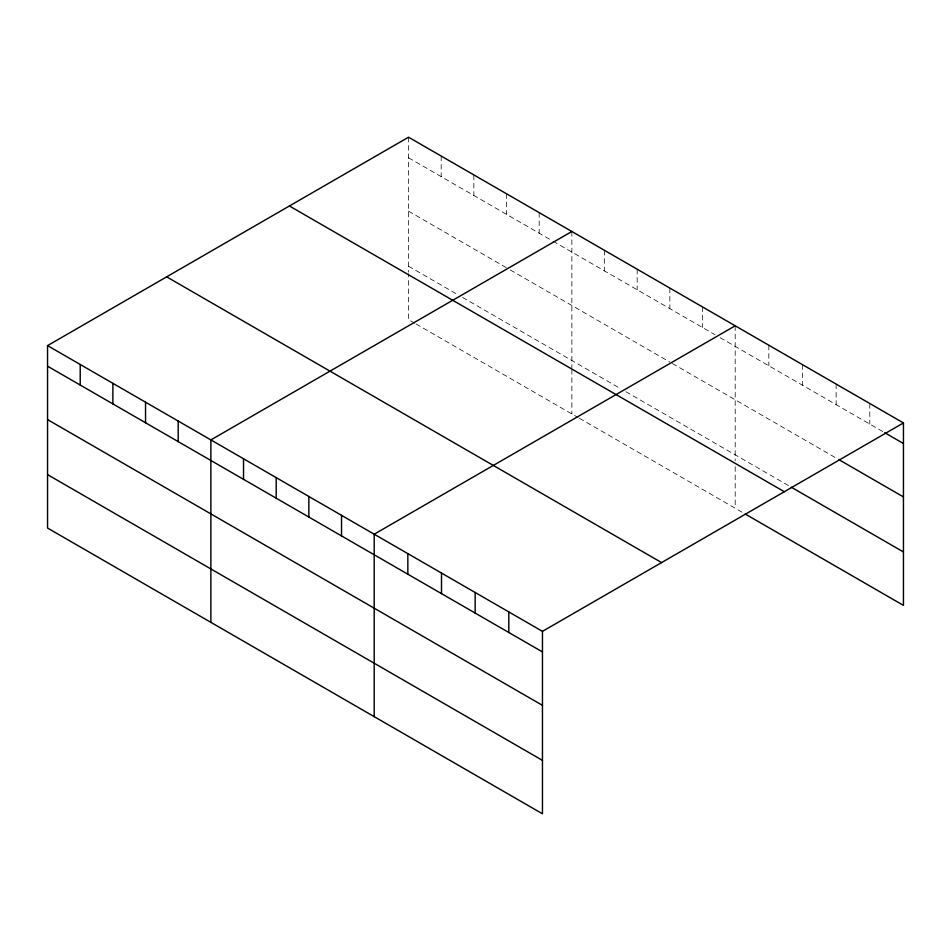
<?xml version="1.0" encoding="UTF-8"?>
<svg xmlns="http://www.w3.org/2000/svg" width="951" height="951" viewBox="0 0 951 951"><rect width="100%" height="100%" fill="white"/><g stroke="black" fill="none" stroke-linecap="round" stroke-linejoin="round"><path stroke-width="0.71" stroke-dasharray="4.75 3.57" d="M408.538 157.771L551.758 240.46M553.006 241.185L715.081 334.752M720.097 337.653L883.503 431.992M408.538 211.181L506.526 267.766M510.295 269.941L669.849 362.058M672.357 363.508L836.143 458.061M408.538 266.221L457.526 294.513M462.555 297.413L620.848 388.804M625.877 391.705L790.019 486.472M414.814 323.269L408.538 319.643L408.538 273.638M416.074 323.994L578.137 417.56M579.397 418.285L742.66 512.541M869.796 403.521L869.796 424.075M836.143 384.085L836.143 404.65M802.489 364.661L802.489 385.214M768.836 345.225L768.836 365.79M735.182 325.801L735.182 460.748M735.182 466.679L735.182 508.226M702.516 306.935L702.516 327.501M669.849 288.082L669.849 308.635M637.182 269.216L637.182 289.782M604.515 250.363L604.515 270.916M571.86 231.497L571.86 367.93M571.86 369.416L571.86 413.935M539.193 212.644L539.193 233.209M506.526 193.79L506.526 214.344M473.86 174.925L473.86 195.49M441.193 156.071L441.193 176.624M408.538 137.206L408.538 272.164"/><path stroke-width="1.43" d="M47.55 345.617L542.462 631.357L542.462 813.794L47.55 528.055L47.55 345.617L408.538 137.206L903.45 422.945L903.45 605.383L745.156 513.98M571.86 231.497L210.872 439.921L210.872 622.346M735.182 325.801L374.195 534.212L374.195 716.638M542.462 631.357L903.45 422.945M884.751 432.717L903.45 443.511M838.639 459.499L903.45 496.921M791.268 487.197L903.45 551.96M289.413 205.987L784.325 491.726M166.675 276.848L661.587 562.588M47.55 366.183L542.462 651.922M47.55 419.605L542.462 705.333M47.55 474.632L542.462 760.372M508.809 611.933L508.809 632.486M475.155 592.497L475.155 613.062M441.502 573.073L441.502 593.626M407.848 553.637L407.848 574.202M341.528 515.347L341.528 535.912M308.861 496.493L308.861 517.047M276.206 477.628L276.206 498.193M243.539 458.774L243.539 479.328M178.206 421.055L178.206 441.621M145.539 402.202L145.539 422.755M112.884 383.336L112.884 403.902M80.217 364.483L80.217 385.036"/></g></svg>
